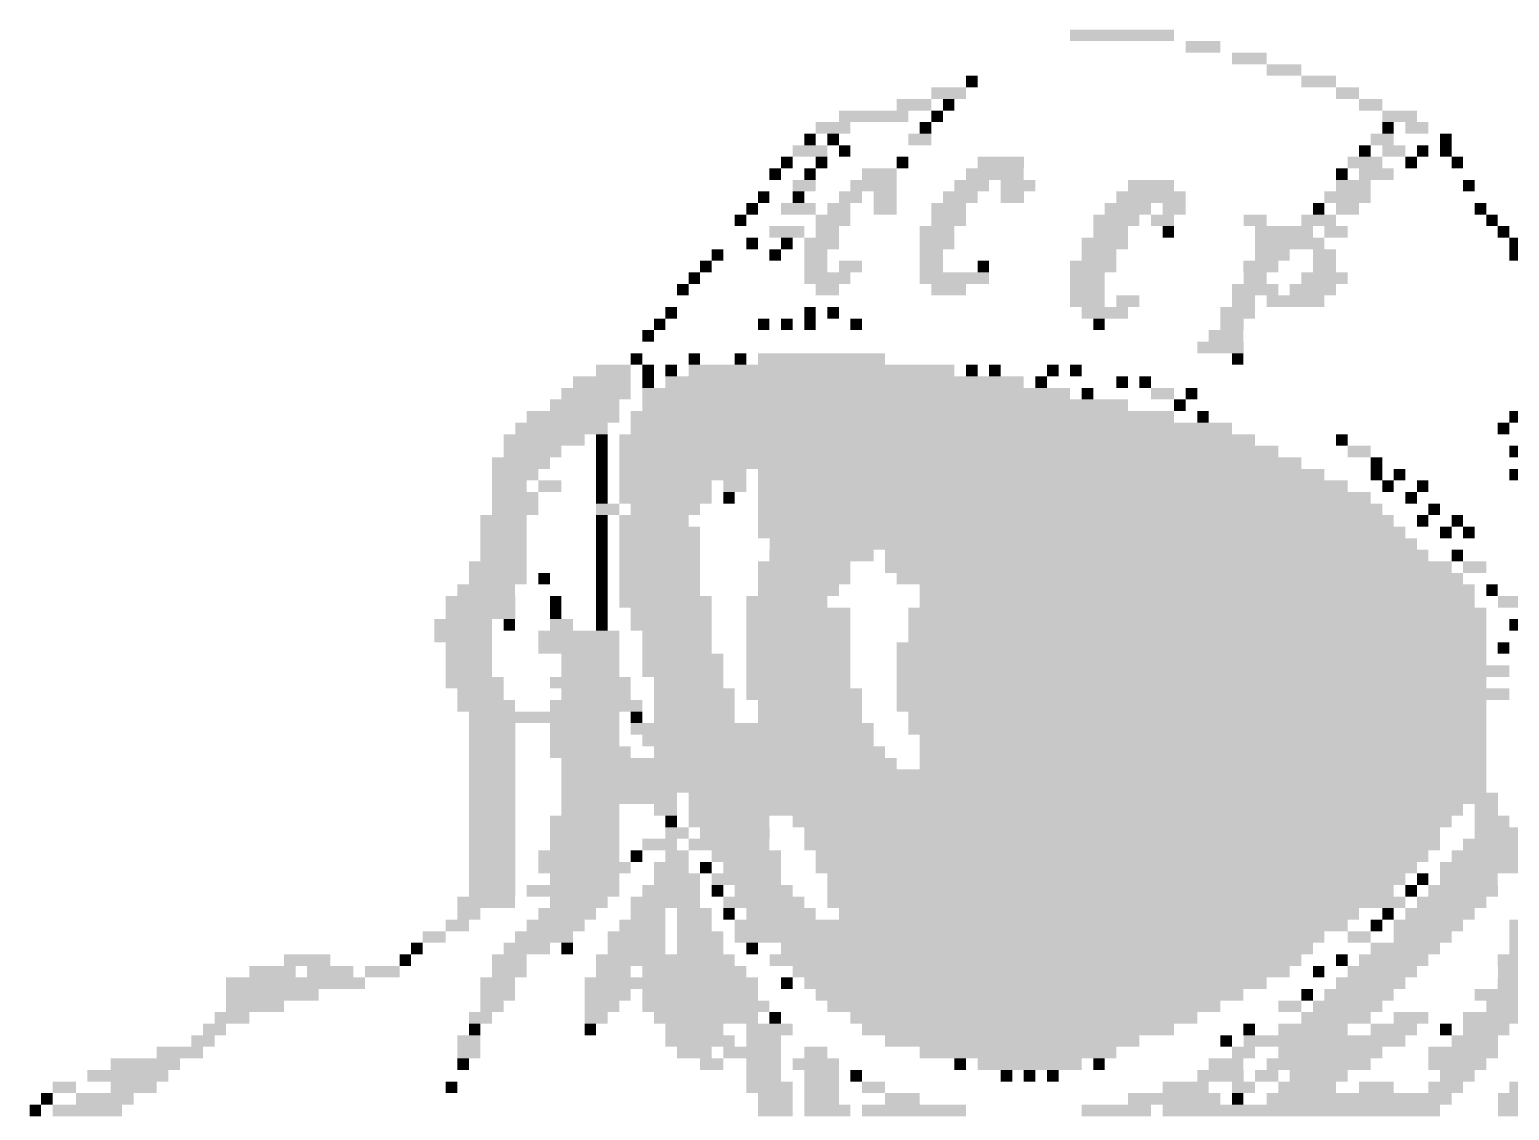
# Model space of a CAD drawing. Extents: x -3 to 225, y 0 to 143.
# Drawn here: x 142.234 to 147.111, y 13.333 to 16.895 of the extents above; entities that cross this region are included whole.
import ezdxf

# ---------------------------------------------------------------- set-up
doc = ezdxf.new("R2010")
doc.units = 0
doc.layers.add('121', color=1, linetype='CONTINUOUS')

# ---------------------------------------------------------------- blocks, each defined once
blk = doc.blocks.new('RECT')
blk.add_solid([(-0.5, -0.5), (0.5, -0.5), (-0.5, 0.5), (0.5, 0.5)])

msp = doc.modelspace()

# ---------------------------------------------------------------- block references
at = {"layer": '121', "yscale": 0.0381}
for p, xscale in [((145.8347, 16.8759), 0.3429), ((146.1014, 16.8378), 0.1143), ((146.2538, 16.7997), 0.1143), ((146.3681, 16.7616), 0.1143), ((145.3394, 16.7235), 0.0381), ((146.4824, 16.7235), 0.1143), ((145.2632, 16.6854), 0.1143), ((146.5777, 16.6854), 0.0762), ((145.1489, 16.6473), 0.1143), ((145.2632, 16.6473), 0.0381), ((146.6539, 16.6473), 0.0762), ((144.8822, 16.5711), 0.1143), ((145.0156, 16.6092), 0.2286), ((145.187, 16.5711), 0.0381), ((145.2251, 16.6092), 0.0381), ((146.7491, 16.6092), 0.1143), ((146.711, 16.5711), 0.0381), ((146.8063, 16.5711), 0.0762), ((144.806, 16.533), 0.0381), ((144.8822, 16.533), 0.0381), ((145.168, 16.533), 0.0762), ((146.692, 16.533), 0.0762), ((146.9015, 16.533), 0.0381), ((144.806, 16.4949), 0.1143), ((144.9203, 16.4949), 0.0381), ((146.6348, 16.4949), 0.0381), ((146.7301, 16.4949), 0.0762), ((146.8253, 16.4949), 0.0381), ((146.9015, 16.4949), 0.0381), ((144.6917, 16.4187), 0.0381), ((144.7298, 16.4568), 0.0381), ((144.806, 16.4187), 0.0381), ((144.8441, 16.4568), 0.0381), ((145.0346, 16.4187), 0.1143), ((145.1108, 16.4568), 0.0381), ((145.4156, 16.4187), 0.1905), ((145.4347, 16.4568), 0.1524), ((146.5586, 16.4187), 0.0381), ((146.6348, 16.4568), 0.1143), ((146.6729, 16.4187), 0.1143), ((146.7872, 16.4568), 0.0381), ((146.9396, 16.4568), 0.0381), ((144.787, 16.3806), 0.0762), ((145.0156, 16.3806), 0.1524), ((145.3394, 16.3806), 0.1143), ((145.4918, 16.3806), 0.1143), ((145.93, 16.3806), 0.1524), ((146.5967, 16.3806), 0.1143), ((146.9777, 16.3806), 0.0381), ((144.6536, 16.3425), 0.0381), ((144.7679, 16.3425), 0.0381), ((144.9394, 16.3425), 0.0762), ((145.0537, 16.3425), 0.0762), ((145.3013, 16.3425), 0.1143), ((145.4728, 16.3425), 0.0762), ((145.93, 16.3425), 0.2286), ((146.5777, 16.3425), 0.1524), ((144.6155, 16.3044), 0.0381), ((144.7679, 16.3044), 0.1143), ((144.9013, 16.3044), 0.0762), ((145.0537, 16.3044), 0.0762), ((145.2632, 16.3044), 0.1143), ((145.8538, 16.3044), 0.1524), ((146.0062, 16.3044), 0.0762), ((146.4824, 16.3044), 0.0381), ((146.5777, 16.3044), 0.0762), ((147.0158, 16.3044), 0.0381), ((144.5774, 16.2663), 0.0381), ((144.7298, 16.2282), 0.1143), ((144.8822, 16.2663), 0.1143), ((144.8632, 16.2282), 0.0762), ((145.2251, 16.2282), 0.1143), ((145.2632, 16.2663), 0.1143), ((145.8157, 16.2663), 0.1524), ((145.7966, 16.2282), 0.1143), ((145.9681, 16.2663), 0.0762), ((145.9871, 16.2282), 0.0381), ((146.2729, 16.2663), 0.0762), ((146.3681, 16.2282), 0.1905), ((146.4824, 16.2663), 0.1143), ((146.5396, 16.2282), 0.0762), ((147.0539, 16.2663), 0.0381), ((147.092, 16.2282), 0.0381), ((144.6155, 16.1901), 0.0381), ((144.7298, 16.1901), 0.0381), ((144.8441, 16.1901), 0.1143), ((145.2251, 16.1901), 0.1143), ((145.7776, 16.1901), 0.1524), ((146.3872, 16.1901), 0.2286), ((147.1301, 16.1901), 0.0381), ((144.5012, 16.152), 0.0381), ((144.6917, 16.152), 0.0381), ((144.8251, 16.152), 0.0762), ((145.2061, 16.152), 0.0762), ((145.7585, 16.152), 0.1143), ((146.33, 16.152), 0.1143), ((146.5015, 16.152), 0.0762), ((147.1301, 16.152), 0.0381), ((144.425, 16.0758), 0.0381), ((144.4631, 16.1139), 0.0381), ((144.8251, 16.1139), 0.0762), ((144.8632, 16.0758), 0.1524), ((144.9394, 16.1139), 0.0762), ((145.2061, 16.1139), 0.0762), ((145.2823, 16.0758), 0.2286), ((145.3775, 16.1139), 0.0381), ((145.7395, 16.1139), 0.1524), ((145.7204, 16.0758), 0.1143), ((146.2919, 16.1139), 0.1143), ((146.2729, 16.0758), 0.0762), ((146.5015, 16.0758), 0.1524), ((146.5015, 16.1139), 0.0762), ((144.3869, 16.0377), 0.0381), ((144.8632, 16.0377), 0.0762), ((145.2632, 16.0377), 0.1143), ((145.7204, 16.0377), 0.1143), ((146.2729, 16.0377), 0.1524), ((146.4634, 16.0377), 0.1524), ((145.7204, 15.9996), 0.1143), ((145.8538, 15.9996), 0.0762), ((146.2348, 15.9996), 0.0762), ((146.4062, 15.9996), 0.1905), ((144.3488, 15.9615), 0.0381), ((144.806, 15.9615), 0.0381), ((144.8822, 15.9615), 0.0381), ((145.7776, 15.9615), 0.1524), ((146.2157, 15.9615), 0.1143), ((144.2726, 15.8853), 0.0381), ((144.3107, 15.9234), 0.0381), ((144.6536, 15.9234), 0.0381), ((144.7298, 15.9234), 0.0381), ((144.806, 15.9234), 0.0381), ((144.9584, 15.9234), 0.0381), ((145.7585, 15.9234), 0.0381), ((146.1776, 15.8853), 0.1143), ((146.1967, 15.9234), 0.0762), ((146.1586, 15.8472), 0.1524), ((144.2345, 15.8091), 0.0381), ((144.425, 15.8091), 0.0381), ((144.5774, 15.8091), 0.0381), ((144.8441, 15.8091), 0.4191), ((146.2157, 15.8091), 0.0381), ((144.1583, 15.771), 0.1143), ((144.2726, 15.771), 0.0381), ((144.3488, 15.771), 0.0381), ((144.8441, 15.771), 0.8763), ((145.3394, 15.771), 0.0381), ((145.4156, 15.771), 0.0381), ((145.6061, 15.771), 0.0381), ((145.6823, 15.771), 0.0381), ((144.1012, 15.6948), 0.2286), ((144.1202, 15.7329), 0.1905), ((144.2726, 15.7329), 0.0381), ((144.9584, 15.6948), 1.4097), ((144.9203, 15.7329), 1.1811), ((145.568, 15.7329), 0.0381), ((145.7204, 15.6948), 0.0381), ((145.8347, 15.7329), 0.0381), ((145.9109, 15.7329), 0.0381), ((145.9681, 15.6948), 0.0762), ((146.0633, 15.6948), 0.0381), ((144.0631, 15.6567), 0.2286), ((145.0537, 15.6567), 1.6002), ((146.0252, 15.6567), 0.0381), ((144.025, 15.6186), 0.3048), ((145.1108, 15.6186), 1.7907), ((146.1014, 15.6186), 0.0381), ((147.1301, 15.6186), 0.0381), ((143.9297, 15.5424), 0.2667), ((143.9869, 15.5805), 0.3048), ((144.1202, 15.5424), 0.0381), ((145.2251, 15.5424), 2.0955), ((145.2061, 15.5805), 1.9812), ((146.5586, 15.5424), 0.0381), ((147.092, 15.5805), 0.0381), ((143.8916, 15.5043), 0.1905), ((144.1202, 15.5043), 0.0381), ((145.2632, 15.5043), 2.1717), ((146.6158, 15.5043), 0.0762), ((147.1301, 15.5043), 0.0381), ((143.8535, 15.4662), 0.1905), ((144.1202, 15.4662), 0.0381), ((145.3013, 15.4662), 2.2479), ((146.6729, 15.4662), 0.0381), ((143.8345, 15.4281), 0.1524), ((144.1202, 15.4281), 0.0381), ((144.3869, 15.4281), 0.4191), ((145.568, 15.4281), 1.8669), ((146.6729, 15.4281), 0.0381), ((146.7491, 15.4281), 0.0381), ((147.1301, 15.4281), 0.0381), ((143.8154, 15.39), 0.1143), ((143.8345, 15.3519), 0.1524), ((143.9488, 15.39), 0.0762), ((144.1202, 15.39), 0.0381), ((144.1202, 15.3519), 0.0381), ((144.3298, 15.39), 0.3048), ((144.3298, 15.3519), 0.3048), ((144.5584, 15.39), 0.0762), ((144.5393, 15.3519), 0.0381), ((145.6061, 15.39), 1.9431), ((145.6442, 15.3519), 2.0193), ((146.711, 15.39), 0.0381), ((146.7872, 15.3519), 0.0381), ((146.8253, 15.39), 0.0381), ((143.8345, 15.3138), 0.1524), ((144.1393, 15.3138), 0.0762), ((144.3298, 15.3138), 0.2286), ((145.6633, 15.3138), 2.0574), ((146.8634, 15.3138), 0.0381), ((143.7964, 15.2757), 0.1524), ((144.1202, 15.2757), 0.0381), ((144.2917, 15.2757), 0.2286), ((145.6823, 15.2757), 2.0955), ((146.8253, 15.2757), 0.0381), ((146.9396, 15.2757), 0.0381), ((143.7964, 15.2376), 0.1524), ((143.7964, 15.1995), 0.1524), ((144.1202, 15.2376), 0.0381), ((144.1202, 15.1995), 0.0381), ((144.3107, 15.2376), 0.2667), ((144.3107, 15.1995), 0.2667), ((145.7014, 15.2376), 2.1336), ((145.7395, 15.1995), 2.1336), ((146.9015, 15.2376), 0.0381), ((146.9777, 15.2376), 0.0381), ((143.7964, 15.1614), 0.1524), ((144.1202, 15.1614), 0.0381), ((144.3107, 15.1614), 0.2667), ((144.8441, 15.1614), 0.3429), ((145.949, 15.1614), 1.7907), ((146.9396, 15.1614), 0.0381), ((143.7773, 15.1233), 0.1905), ((144.1202, 15.1233), 0.0381), ((144.3107, 15.1233), 0.2667), ((144.787, 15.1233), 0.3048), ((145.9871, 15.1233), 1.8669), ((146.9968, 15.1233), 0.0762), ((143.7773, 15.0852), 0.1905), ((143.9297, 15.0852), 0.0381), ((144.1202, 15.0852), 0.0381), ((144.3107, 15.0852), 0.2667), ((144.787, 15.0852), 0.3048), ((146.0252, 15.0852), 1.8669), ((143.7202, 15.009), 0.2286), ((143.7392, 15.0471), 0.1905), ((143.9678, 15.009), 0.0381), ((144.1202, 15.0471), 0.0381), ((144.1202, 15.009), 0.0381), ((144.3107, 15.0471), 0.2667), ((144.3298, 15.009), 0.3048), ((144.7298, 15.009), 0.2667), ((144.7679, 15.0471), 0.2667), ((146.0824, 15.0471), 1.8288), ((146.0824, 15.009), 1.8288), ((147.0539, 15.0471), 0.0381), ((147.1111, 15.009), 0.0762), ((143.7202, 14.9709), 0.2286), ((143.9678, 14.9709), 0.0381), ((144.1202, 14.9709), 0.0381), ((144.3488, 14.9709), 0.2667), ((144.7679, 14.9709), 0.3429), ((146.0824, 14.9709), 1.905), ((143.663, 14.9328), 0.1905), ((143.8154, 14.9328), 0.0381), ((143.9869, 14.9328), 0.0762), ((144.1202, 14.9328), 0.0381), ((144.3488, 14.9328), 0.2667), ((144.7679, 14.9328), 0.3429), ((146.0824, 14.9328), 1.905), ((147.1301, 14.9328), 0.0381), ((143.663, 14.8947), 0.1905), ((143.6821, 14.8566), 0.1524), ((144.044, 14.8947), 0.2667), ((144.044, 14.8566), 0.2667), ((144.3679, 14.8947), 0.2286), ((144.3679, 14.8566), 0.2286), ((144.7679, 14.8947), 0.3429), ((144.7679, 14.8566), 0.3429), ((146.0633, 14.8566), 1.9431), ((146.0824, 14.8947), 1.905), ((147.092, 14.8566), 0.0381), ((143.6821, 14.8185), 0.1524), ((144.0821, 14.8185), 0.1905), ((144.3869, 14.8185), 0.2667), ((144.7679, 14.8185), 0.3429), ((146.0633, 14.8185), 1.9431), ((143.6821, 14.7804), 0.1524), ((144.0821, 14.7804), 0.1905), ((144.3869, 14.7804), 0.2667), ((144.7679, 14.7804), 0.3429), ((146.1014, 14.7804), 2.0193), ((143.7011, 14.7423), 0.1905), ((144.0821, 14.7423), 0.2667), ((144.406, 14.7423), 0.2286), ((144.7679, 14.7423), 0.3429), ((146.0633, 14.7423), 1.9431), ((143.7202, 14.7042), 0.1524), ((143.7392, 14.6661), 0.1905), ((144.1012, 14.6661), 0.3048), ((144.1012, 14.7042), 0.2286), ((144.425, 14.7042), 0.2667), ((144.425, 14.6661), 0.2667), ((144.787, 14.7042), 0.381), ((144.806, 14.6661), 0.3429), ((146.0633, 14.6661), 1.9431), ((146.1014, 14.7042), 2.0193), ((143.9297, 14.628), 0.4953), ((144.2345, 14.628), 0.0381), ((144.425, 14.628), 0.2667), ((144.806, 14.628), 0.3429), ((146.0824, 14.628), 1.905), ((143.7583, 14.5899), 0.1524), ((144.0631, 14.5899), 0.2286), ((144.6155, 14.5899), 0.8001), ((146.0824, 14.5899), 1.905), ((143.7583, 14.5518), 0.1524), ((144.0631, 14.5518), 0.2286), ((144.6346, 14.5518), 0.762), ((146.1014, 14.5518), 1.8669), ((143.7583, 14.5137), 0.1524), ((143.7583, 14.4756), 0.1524), ((144.0821, 14.5137), 0.2667), ((144.5393, 14.4756), 1.1049), ((144.6727, 14.5137), 0.762), ((146.1014, 14.5137), 1.8669), ((146.1014, 14.4756), 1.8669), ((143.7583, 14.4375), 0.1524), ((145.5109, 14.4375), 3.048), ((143.7583, 14.3994), 0.1524), ((145.5109, 14.3994), 3.048), ((143.7583, 14.3613), 0.1524), ((143.7583, 14.3232), 0.1524), ((144.1774, 14.3613), 0.381), ((144.0821, 14.3232), 0.1905), ((144.3298, 14.3232), 0.0762), ((145.6823, 14.3232), 2.5527), ((145.7395, 14.3613), 2.667), ((147.0349, 14.3232), 0.0762), ((143.7583, 14.2851), 0.1524), ((144.0631, 14.2851), 0.2286), ((144.3488, 14.2851), 0.0381), ((144.5393, 14.2851), 0.2667), ((145.8347, 14.2851), 2.1717), ((147.0539, 14.2851), 0.1143), ((143.7583, 14.247), 0.1524), ((144.0631, 14.247), 0.2286), ((144.3679, 14.247), 0.0762), ((144.5584, 14.247), 0.2286), ((145.8347, 14.247), 2.0955), ((147.073, 14.247), 0.1524), ((143.7583, 14.2089), 0.1524), ((144.0631, 14.2089), 0.2286), ((144.3107, 14.2089), 0.1143), ((144.5393, 14.2089), 0.2667), ((145.8347, 14.2089), 2.0955), ((147.1301, 14.2089), 0.3429), ((143.7583, 14.1708), 0.1524), ((143.7583, 14.1327), 0.1524), ((144.044, 14.1708), 0.2667), ((144.0631, 14.1327), 0.3048), ((144.2345, 14.1708), 0.0381), ((144.3488, 14.1327), 0.1143), ((144.3679, 14.1708), 0.0762), ((144.4631, 14.1327), 0.0381), ((144.5965, 14.1708), 0.2286), ((144.6155, 14.1327), 0.1905), ((145.8347, 14.1708), 2.0193), ((145.8157, 14.1327), 1.9812), ((147.0539, 14.1327), 0.3429), ((147.1111, 14.1708), 0.381), ((143.7583, 14.0946), 0.1524), ((144.0631, 14.0946), 0.2286), ((144.3679, 14.0946), 0.1524), ((144.5965, 14.0946), 0.2286), ((145.8157, 14.0946), 1.905), ((146.8253, 14.0946), 0.0381), ((146.9777, 14.0946), 0.1905), ((143.7583, 14.0565), 0.1524), ((144.025, 14.0565), 0.3048), ((144.3488, 14.0565), 0.1905), ((144.5012, 14.0565), 0.0381), ((144.6536, 14.0565), 0.1905), ((145.7966, 14.0565), 1.8669), ((146.7872, 14.0565), 0.0381), ((146.9587, 14.0565), 0.2286), ((143.7392, 14.0184), 0.1905), ((143.6821, 13.9803), 0.0762), ((144.0059, 13.9803), 0.1905), ((144.044, 14.0184), 0.1905), ((144.3298, 14.0184), 0.2286), ((144.2726, 13.9803), 0.1143), ((144.425, 13.9803), 0.1143), ((144.6536, 14.0184), 0.2667), ((144.5393, 13.9803), 0.0381), ((144.7108, 13.9803), 0.2286), ((145.8157, 14.0184), 1.905), ((145.7585, 13.9803), 1.7145), ((146.711, 13.9803), 0.0381), ((146.8825, 13.9803), 0.2286), ((146.9206, 14.0184), 0.2286), ((143.644, 13.9422), 0.0762), ((143.9678, 13.9422), 0.1905), ((144.2536, 13.9422), 0.1524), ((144.425, 13.9422), 0.1143), ((145.568, 13.9422), 2.0193), ((146.6729, 13.9422), 0.0381), ((146.8444, 13.9422), 0.2286), ((147.1873, 13.9422), 0.1524), ((143.5678, 13.9041), 0.0762), ((143.9297, 13.9041), 0.1905), ((144.2345, 13.9041), 0.1905), ((144.4441, 13.9041), 0.1524), ((145.5299, 13.9041), 1.9431), ((146.6158, 13.9041), 0.0762), ((146.8253, 13.9041), 0.1905), ((147.2825, 13.9041), 0.3429), ((143.5106, 13.866), 0.0381), ((143.8726, 13.866), 0.1524), ((144.0059, 13.866), 0.0381), ((144.2345, 13.866), 0.1905), ((144.4441, 13.866), 0.1524), ((144.6155, 13.866), 0.0381), ((145.5871, 13.866), 1.7526), ((146.7682, 13.866), 0.2286), ((147.2825, 13.866), 0.3429), ((143.0344, 13.7898), 0.1524), ((143.1487, 13.8279), 0.1524), ((143.2249, 13.7898), 0.1524), ((143.3963, 13.7898), 0.1143), ((143.4725, 13.8279), 0.0381), ((143.8154, 13.8279), 0.1143), ((143.8154, 13.7898), 0.1143), ((144.1583, 13.7898), 0.1143), ((144.3298, 13.8279), 0.4572), ((144.425, 13.7898), 0.3429), ((145.549, 13.8279), 1.7526), ((145.568, 13.7898), 1.6383), ((146.4824, 13.7898), 0.0381), ((146.5586, 13.8279), 0.0381), ((146.692, 13.7898), 0.2286), ((146.7301, 13.8279), 0.2286), ((147.1682, 13.8279), 0.1905), ((147.1492, 13.7898), 0.1524), ((143.1106, 13.7517), 0.4572), ((143.7773, 13.7517), 0.1143), ((144.3488, 13.7517), 0.5715), ((144.7298, 13.7517), 0.0381), ((145.549, 13.7517), 1.524), ((146.6539, 13.7517), 0.2286), ((147.1301, 13.7517), 0.1143), ((143.0344, 13.7136), 0.3048), ((143.7773, 13.7136), 0.1143), ((144.1393, 13.7136), 0.1524), ((144.4441, 13.7136), 0.381), ((145.5299, 13.7136), 1.4097), ((146.4443, 13.7136), 0.0381), ((146.6158, 13.7136), 0.2286), ((147.092, 13.7136), 0.1905), ((142.901, 13.6374), 0.1143), ((142.9772, 13.6755), 0.1905), ((143.7202, 13.6374), 0.0762), ((143.7583, 13.6755), 0.0762), ((144.1202, 13.6755), 0.1143), ((144.1012, 13.6374), 0.0762), ((144.4631, 13.6755), 0.4191), ((144.4631, 13.6374), 0.3429), ((144.6917, 13.6374), 0.0381), ((145.5109, 13.6755), 1.2954), ((145.5109, 13.6374), 1.143), ((146.3872, 13.6755), 0.0762), ((146.5396, 13.6374), 0.2286), ((146.5777, 13.6755), 0.2286), ((146.7872, 13.6374), 0.1143), ((147.0539, 13.6374), 0.1905), ((147.092, 13.6755), 0.1143), ((142.8439, 13.5993), 0.0762), ((143.7011, 13.5993), 0.0381), ((144.0821, 13.5993), 0.0381), ((144.425, 13.5993), 0.1905), ((144.6727, 13.5993), 0.1524), ((145.4918, 13.5993), 1.0287), ((146.2538, 13.5993), 0.0381), ((146.4634, 13.5993), 0.2286), ((146.7301, 13.5993), 0.1524), ((146.9015, 13.5993), 0.0381), ((147.0349, 13.5993), 0.1524), ((142.8058, 13.5612), 0.0762), ((143.6821, 13.5612), 0.0762), ((144.4441, 13.5612), 0.2286), ((144.6536, 13.5612), 0.1143), ((145.4728, 13.5612), 0.8382), ((146.1776, 13.5612), 0.0381), ((146.5015, 13.5612), 0.5334), ((146.9968, 13.5612), 0.1524), ((142.7296, 13.5231), 0.1524), ((143.6821, 13.5231), 0.0762), ((144.425, 13.5231), 0.1143), ((144.6155, 13.5231), 0.1905), ((144.8251, 13.5231), 0.0762), ((145.4918, 13.5231), 0.6477), ((146.2348, 13.5231), 0.0762), ((146.5205, 13.5231), 0.3429), ((146.9587, 13.5231), 0.2286), ((142.5581, 13.4469), 0.2667), ((142.6153, 13.485), 0.2286), ((143.663, 13.485), 0.0381), ((144.4822, 13.485), 0.0762), ((144.6536, 13.485), 0.1143), ((144.6536, 13.4469), 0.1143), ((144.8251, 13.485), 0.1524), ((144.8441, 13.4469), 0.1143), ((144.9584, 13.4469), 0.0381), ((145.3013, 13.485), 0.0381), ((145.5299, 13.485), 0.3429), ((145.4537, 13.4469), 0.0381), ((145.5299, 13.4469), 0.0381), ((145.6061, 13.4469), 0.0381), ((145.7585, 13.485), 0.0381), ((146.1586, 13.4469), 0.1524), ((146.1776, 13.485), 0.1143), ((146.311, 13.4469), 0.0762), ((146.4824, 13.485), 0.3429), ((146.4824, 13.4469), 0.1905), ((146.9396, 13.485), 0.1905), ((146.9396, 13.4469), 0.1143), ((142.3486, 13.4088), 0.0762), ((142.5772, 13.4088), 0.1524), ((143.6249, 13.4088), 0.0381), ((144.6727, 13.4088), 0.1524), ((144.8441, 13.4088), 0.1143), ((145.0156, 13.4088), 0.0762), ((146.0443, 13.4088), 0.1524), ((146.2348, 13.4088), 0.0762), ((146.4443, 13.4088), 0.1905), ((146.6729, 13.4088), 0.1143), ((146.9015, 13.4088), 0.1143), ((147.1873, 13.4088), 0.1524), ((142.2914, 13.3707), 0.0381), ((142.4819, 13.3707), 0.1905), ((144.6917, 13.3707), 0.1143), ((144.8441, 13.3707), 0.1143), ((145.1108, 13.3707), 0.1143), ((146.0062, 13.3707), 0.3048), ((146.2157, 13.3707), 0.0381), ((146.6158, 13.3707), 0.6096), ((147.1492, 13.3707), 0.1524), ((142.2533, 13.3326), 0.0381), ((142.4248, 13.3326), 0.2286), ((144.6917, 13.3326), 0.1143), ((144.8632, 13.3326), 0.1524), ((145.1489, 13.3326), 0.3429), ((145.8157, 13.3326), 0.2286), ((146.4253, 13.3326), 0.9144), ((147.1492, 13.3326), 0.1524)]:
    msp.add_blockref('RECT', p, dxfattribs=dict(at, xscale=xscale))

doc.saveas('drawing.dxf')
